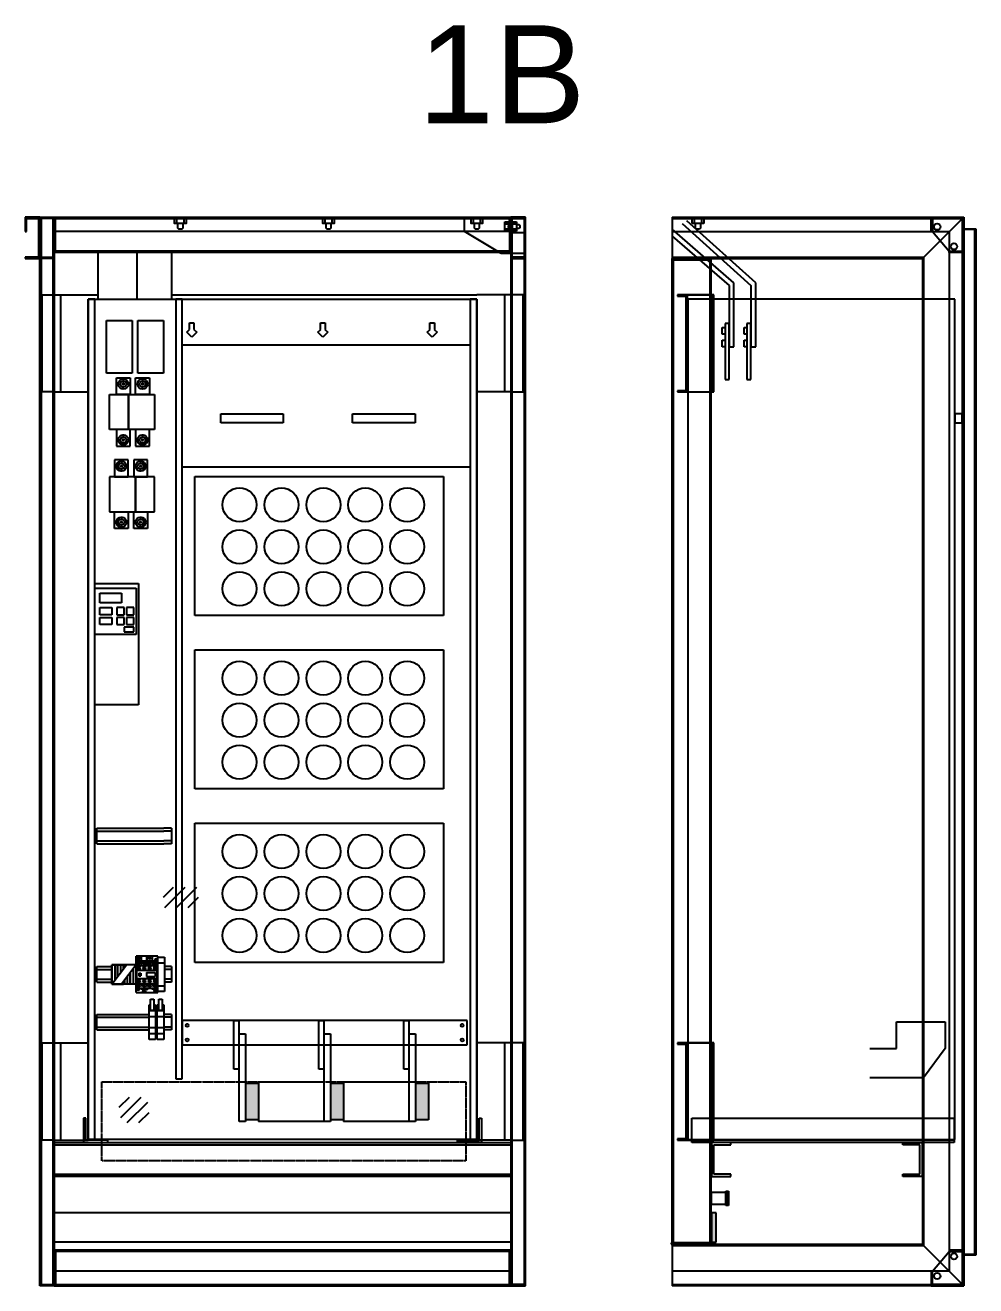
# Model space of a CAD drawing. Header units: millimetres. Extents: x 3151 to 30896, y 1337 to 7086.
# Drawn here: x 26132 to 28089, y 1337 to 3932 of the extents above; entities that cross this region are included whole.
import ezdxf

# ---------------------------------------------------------------- set-up
doc = ezdxf.new("R2010")
doc.units = ezdxf.units.MM
doc.linetypes.add('CENTER', pattern=[2, 1.25, -0.25, 0.25, -0.25])
doc.linetypes.add('DASHED2', pattern=[0.375, 0.25, -0.125])
doc.styles.get("Standard").update_dxf_attribs({"font": 'arial.ttf'})

msp = doc.modelspace()

# ---------------------------------------------------------------- hatches: boundary and pattern name
for points in [[(28034.2, 3463.7), (28034.2, 3466.3), (28061.5, 3466.3), (28061.5, 3534), (27999.8, 3534), (27999.8, 3506.7), (27997.2, 3506.7), (27997.2, 3536.7), (28064.2, 3536.7), (28064.2, 3463.7)], [(27579.7, 1501.7), (27574.7, 1501.7), (27574.7, 1531.7), (27579.7, 1531.7)], [(27544.7, 1426.7), (27554.7, 1426.7), (27554.7, 1486.7), (27544.7, 1486.7)], [(28034.2, 1409.7), (28034.2, 1407), (28061.5, 1407), (28061.5, 1339.3), (27999.8, 1339.3), (27999.8, 1366.7), (27997.2, 1366.7), (27997.2, 1336.7), (28064.2, 1336.7), (28064.2, 1409.7)]]:
    msp.add_hatch(color=7).paths.add_polyline_path(points)
at = {"linetype": 'Continuous'}
for points in [[(27547, 3176.7), (27549.7, 3176.7), (27549.7, 3376.7), (27547, 3376.7)], [(27547, 1636.7), (27549.7, 1636.7), (27549.7, 1836.7), (27547, 1836.7)]]:
    msp.add_hatch(color=7, dxfattribs=at).paths.add_polyline_path(points)
h = msp.add_hatch(color=7)
h.paths.add_polyline_path([(26961.8, 1753.7), (26935.4, 1753.7), (26935.4, 1678.2), (26961.8, 1678.2)])
h.paths.add_polyline_path([(26786.8, 1753.7), (26760.4, 1753.7), (26760.4, 1678.2), (26786.8, 1678.2)])
h.paths.add_polyline_path([(26611.8, 1753.7), (26585.4, 1753.7), (26585.4, 1678.2), (26611.8, 1678.2)])

# ---------------------------------------------------------------- linework, layer by layer
at = {"color": 7}
for p, q in [((26161.5, 3536.7), (26131.5, 3536.7)), ((26131.5, 3536.7), (26131.5, 3506.7)), ((26134.2, 3506.7), (26134.2, 3534)), ((26134.2, 3534), (26158.9, 3534)), ((26158.9, 3534), (26158.9, 3454.3)), ((26161.5, 1336.7), (26161.5, 3536.7)), ((26161.5, 3536.7), (26191.5, 3536.7)), ((26161.5, 3451.7), (26161.5, 3536.7)), ((26161.5, 3451.7), (26161.5, 3536.7)), ((26161.5, 3536.7), (26191.5, 3536.7)), ((26188.9, 3534), (26164.2, 3534)), ((26164.2, 3534), (26164.2, 1339.3)), ((26188.9, 3534), (26164.2, 3534)), ((26164.2, 3534), (26164.2, 3454.3)), ((26188.9, 1339.3), (26188.9, 3534)), ((26188.9, 3506.7), (26188.9, 3534)), ((26191.5, 3536.7), (26191.5, 1336.7)), ((26191.5, 3463.7), (26191.5, 3536.7)), ((26191.5, 3536.7), (27131.5, 3536.7)), ((26191.5, 3536.7), (26191.5, 3506.7)), ((26194.2, 3534), (27128.9, 3534)), ((26194.2, 3466.3), (26194.2, 3534)), ((27036.5, 3506.7), (27036.5, 3536.7)), ((27036.5, 3536.7), (27131.5, 3536.7)), ((27128.9, 3534), (27128.9, 3466.3)), ((27131.5, 3536.7), (27131.5, 3504.7)), ((27161.5, 3536.7), (27131.5, 3536.7)), ((27131.5, 3536.7), (27131.5, 3506.7)), ((27161.5, 3536.7), (27131.5, 3536.7)), ((27131.5, 3536.7), (27131.5, 1336.7)), ((27131.5, 3536.7), (27131.5, 3463.7)), ((27134.2, 3506.7), (27134.2, 3534)), ((27134.2, 3534), (27158.9, 3534)), ((27134.2, 3534), (27158.9, 3534)), ((27134.2, 1339.3), (27134.2, 3534)), ((27158.9, 3534), (27158.9, 3454.3)), ((27158.9, 3534), (27158.9, 1339.3)), ((27161.5, 3451.7), (27161.5, 3536.7)), ((27161.5, 1336.7), (27161.5, 3536.7)), ((27464.2, 3536.7), (28064.2, 3536.7)), ((27464.2, 3536.7), (27534.2, 3536.7)), ((27464.2, 3536.7), (27464.2, 1336.7)), ((27464.2, 3534), (28064.2, 3534)), ((27636.2, 3401.2), (27494.2, 3529.2)), ((27505.3, 3533.7), (27529.1, 3533.7)), ((27505.3, 3523.7), (27505.3, 3533.7)), ((27510.2, 3523.7), (27510.2, 3533.7)), ((27510.2, 3533.7), (27524.2, 3533.7)), ((27512.2, 3533.7), (27512.2, 3536.7)), ((27522.2, 3536.7), (27522.2, 3533.7)), ((27524.2, 3533.7), (27524.2, 3523.7)), ((27529.1, 3533.7), (27529.1, 3523.7)), ((28064.2, 3536.7), (27979.2, 3451.7)), ((27997.2, 3506.7), (27997.2, 3536.7)), ((27997.2, 3536.7), (28064.2, 3536.7)), ((28061.5, 3534), (27999.8, 3534)), ((27999.8, 3534), (27999.8, 3506.7)), ((28061.5, 1336.7), (28061.5, 3536.7)), ((28061.5, 3466.3), (28061.5, 3534)), ((28064.2, 3536.7), (28064.2, 1336.7)), ((28064.2, 3536.7), (28064.2, 3463.7)), ((26131.5, 3506.7), (26134.2, 3506.7)), ((26191.5, 3506.7), (26188.9, 3506.7)), ((27128.9, 3506.7), (26194.2, 3506.7)), ((27111.6, 3461.7), (27036.5, 3506.7)), ((27119.6, 3507.7), (27119.6, 3526.7)), ((27119.6, 3526.7), (27127.6, 3526.7)), ((27119.6, 3511.6), (27119.6, 3522.8)), ((27119.6, 3522.8), (27127.6, 3522.8)), ((27127.6, 3511.6), (27119.6, 3511.6)), ((27127.6, 3507.7), (27119.6, 3507.7)), ((27127.6, 3526.7), (27127.6, 3507.7)), ((27127.6, 3522.8), (27127.6, 3511.6)), ((27127.6, 3513.2), (27127.6, 3521.2)), ((27127.6, 3521.2), (27135, 3521.2)), ((27135, 3513.2), (27127.6, 3513.2)), ((27131.5, 3506.7), (27134.2, 3506.7)), ((27131.5, 3504.7), (27158.8, 3504.7)), ((27135, 3507.7), (27135, 3526.7)), ((27135, 3526.7), (27143, 3526.7)), ((27135, 3511.6), (27135, 3522.8)), ((27135, 3522.8), (27143, 3522.8)), ((27143, 3511.6), (27135, 3511.6)), ((27143, 3507.7), (27135, 3507.7)), ((27143, 3526.7), (27143, 3507.7)), ((27143, 3522.8), (27143, 3511.6)), ((27143, 3521.2), (27148.7, 3521.2)), ((27148.7, 3513.2), (27143, 3513.2)), ((27148.7, 3521.2), (27150.3, 3519.6)), ((27150.3, 3514.8), (27148.7, 3513.2)), ((27150.3, 3519.6), (27150.3, 3514.8)), ((27158.8, 3504.7), (27158.8, 3461.7)), ((27591.2, 3401.2), (27464.2, 3511.7)), ((27464.2, 3506.7), (28034.2, 3506.7)), ((27484.2, 3523.8), (27626.2, 3395.8)), ((27529.1, 3523.7), (27505.3, 3523.7)), ((27524.2, 3523.7), (27510.2, 3523.7)), ((27512.2, 3513.8), (27512.2, 3523.7)), ((27514.2, 3511.8), (27512.2, 3513.8)), ((27520.2, 3511.8), (27514.2, 3511.8)), ((27522.2, 3513.8), (27520.2, 3511.8)), ((27522.2, 3523.7), (27522.2, 3513.8)), ((27999.8, 3506.7), (27997.2, 3506.7)), ((27999.8, 3506.7), (28034.2, 3466.3)), ((28034.2, 3506.7), (28034.2, 1366.7)), ((28064.2, 3510.8), (28064.2, 3512.8)), ((28064.2, 3512.8), (28089.2, 3512.8)), ((28064.2, 3510.8), (28064.2, 1401.8)), ((28087.2, 3510.8), (28064.2, 3510.8)), ((28087.2, 1401.8), (28087.2, 3510.8)), ((28089.2, 3512.8), (28089.2, 1399.8)), ((27464.2, 3497.7), (27581.2, 3395.8)), ((26131.5, 3454.3), (26131.5, 3451.7)), ((26158.9, 3454.3), (26131.5, 3454.3)), ((26131.5, 3451.7), (26161.5, 3451.7)), ((26191.5, 3451.7), (26161.5, 3451.7)), ((26164.2, 3454.3), (26191.5, 3454.3)), ((27131.5, 3463.7), (26191.5, 3463.7)), ((26191.5, 3454.3), (26191.5, 3451.7)), ((27128.9, 3466.3), (26194.2, 3466.3)), ((26281.9, 3367.7), (26281.9, 3463.7)), ((26361.9, 3367.7), (26361.9, 3463.7)), ((26433.7, 3367.7), (26433.7, 3463.7)), ((27158.8, 3461.7), (27111.6, 3461.7)), ((27131.5, 3454.3), (27131.5, 3451.7)), ((27158.9, 3454.3), (27131.5, 3454.3)), ((27131.5, 3451.7), (27161.5, 3451.7)), ((27464.2, 3454.3), (27981.8, 3454.3)), ((27464.2, 3451.7), (27979.2, 3451.7)), ((27979.2, 3451.7), (27979.2, 1421.7)), ((27981.8, 3454.3), (27981.8, 1419)), ((28034.2, 3463.7), (28034.2, 3466.3)), ((28034.2, 3466.3), (28061.5, 3466.3)), ((28064.2, 3463.7), (28034.2, 3463.7)), ((27544.2, 3451.2), (27464.2, 3451.2)), ((27464.2, 3451.2), (27464.2, 1422.2)), ((27464.2, 1422.2), (27464.2, 3451.2)), ((27466.8, 1422.2), (27466.8, 3451.2)), ((27466.8, 3448.5), (27541.5, 3448.5)), ((27541.5, 3451.2), (27541.5, 1422.2)), ((27544.2, 1422.2), (27544.2, 3451.2)), ((27591.2, 3269.5), (27591.2, 3401.2)), ((27636.2, 3269.5), (27636.2, 3401.2)), ((26166.2, 3176.7), (26166.2, 3376.7)), ((26166.2, 3376.7), (26191.5, 3376.7)), ((26191.5, 3376.7), (26261.5, 3376.7)), ((26191.5, 3376.7), (26191.5, 3176.7)), ((26204.2, 3376.7), (26204.2, 3176.7)), ((26261.5, 3376.7), (26281.9, 3376.7)), ((26433.7, 3376.7), (27061.5, 3376.7)), ((27131.5, 3376.7), (27061.5, 3376.7)), ((27118.9, 3376.7), (27118.9, 3176.7)), ((27156.9, 3376.7), (27131.5, 3376.7)), ((27131.5, 3376.7), (27131.5, 3176.7)), ((27156.9, 3176.7), (27156.9, 3376.7)), ((27494.7, 3376.7), (27474.7, 3376.7)), ((27474.7, 3376.7), (27474.7, 3374)), ((27474.7, 3375.4), (27493.4, 3375.4)), ((27474.7, 3374), (27492, 3374)), ((27492, 3374), (27492, 3179.3)), ((27493.4, 3375.4), (27493.4, 3178)), ((27494.7, 3176.7), (27494.7, 3376.7)), ((27494.7, 3376.7), (27547, 3376.7)), ((27547, 3376.7), (27494.7, 3376.7)), ((27494.7, 3376.7), (27494.7, 3176.7)), ((27549.7, 3376.7), (27547, 3376.7)), ((27547, 3376.7), (27547, 3176.7)), ((27549.7, 3176.7), (27549.7, 3376.7)), ((27581.2, 3395.8), (27581.2, 3269.5)), ((27626.2, 3395.8), (27626.2, 3269.5)), ((26275.1, 3367.7), (26261.5, 3367.7)), ((26261.5, 3367.7), (26261.5, 1637.7)), ((26261.5, 3300.1), (26261.5, 3367.7)), ((26261.5, 3367.7), (27061.5, 3367.7)), ((26275.1, 1637.7), (26275.1, 3367.7)), ((26455.1, 3367.7), (26441.5, 3367.7)), ((26441.5, 3367.7), (26441.5, 1762.7)), ((26455.1, 1762.7), (26455.1, 3367.7)), ((27061.5, 3367.7), (27047.9, 3367.7)), ((27047.9, 3367.7), (27047.9, 1637.7)), ((27061.5, 1637.7), (27061.5, 3367.7)), ((27061.5, 3367.7), (27061.5, 1637.7)), ((28046.2, 3367.7), (27496.2, 3367.7)), ((27496.2, 3367.7), (27496.2, 1637.7)), ((28046.2, 1637.7), (28046.2, 3367.7)), ((26298.9, 3324.1), (26351.9, 3324.1)), ((26298.9, 3215.3), (26298.9, 3324.1)), ((26351.9, 3324.1), (26351.9, 3215.3)), ((26363.7, 3324.1), (26416.6, 3324.1)), ((26363.7, 3215.3), (26363.7, 3324.1)), ((26416.6, 3324.1), (26416.6, 3215.3)), ((26261.5, 1637.7), (26261.5, 3300.1)), ((26464.3, 3299.6), (26470.2, 3305.4)), ((26474.5, 3289.4), (26464.3, 3299.6)), ((26470, 3305.4), (26470, 3319.2)), ((26470, 3319.2), (26479.1, 3319.2)), ((26470.2, 3305.4), (26470, 3305.4)), ((26484.7, 3299.6), (26474.5, 3289.4)), ((26479.1, 3305.4), (26478.9, 3305.4)), ((26478.9, 3305.4), (26484.7, 3299.6)), ((26479.1, 3319.2), (26479.1, 3305.4)), ((26734.3, 3299.6), (26740.2, 3305.4)), ((26744.5, 3289.4), (26734.3, 3299.6)), ((26740, 3305.4), (26740, 3319.2)), ((26740, 3319.2), (26749.1, 3319.2)), ((26740.2, 3305.4), (26740, 3305.4)), ((26754.7, 3299.6), (26744.5, 3289.4)), ((26748.9, 3305.4), (26754.7, 3299.6)), ((26749.1, 3305.4), (26748.9, 3305.4)), ((26749.1, 3319.2), (26749.1, 3305.4)), ((26959.3, 3299.6), (26965.2, 3305.4)), ((26969.5, 3289.4), (26959.3, 3299.6)), ((26965, 3305.4), (26965, 3319.2)), ((26965, 3319.2), (26974.1, 3319.2)), ((26965.2, 3305.4), (26965, 3305.4)), ((26979.7, 3299.6), (26969.5, 3289.4)), ((26973.9, 3305.4), (26979.7, 3299.6)), ((26974.1, 3305.4), (26973.9, 3305.4)), ((26974.1, 3319.2), (26974.1, 3305.4)), ((27567, 3309.1), (27572.9, 3309.1)), ((27567, 3295.5), (27567, 3309.1)), ((27581.2, 3317.3), (27572.9, 3317.3)), ((27572.9, 3317.3), (27572.9, 3202.3)), ((27572.9, 3309.1), (27572.9, 3295.5)), ((27581.2, 3202.3), (27581.2, 3317.3)), ((27612, 3309.1), (27617.9, 3309.1)), ((27612, 3295.5), (27612, 3309.1)), ((27626.2, 3317.3), (27617.9, 3317.3)), ((27617.9, 3317.3), (27617.9, 3202.3)), ((27617.9, 3309.1), (27617.9, 3295.5)), ((27626.2, 3202.3), (27626.2, 3317.3)), ((27047.9, 3273), (26455.1, 3273)), ((27572.9, 3295.5), (27567, 3295.5)), ((27567, 3283.1), (27572.9, 3283.1)), ((27567, 3269.5), (27567, 3283.1)), ((27572.9, 3283.1), (27572.9, 3269.5)), ((27617.9, 3295.5), (27612, 3295.5)), ((27612, 3283.1), (27617.9, 3283.1)), ((27612, 3269.5), (27612, 3283.1)), ((27617.9, 3283.1), (27617.9, 3269.5)), ((27572.9, 3269.5), (27567, 3269.5)), ((27581.2, 3269.5), (27591.2, 3269.5)), ((27617.9, 3269.5), (27612, 3269.5)), ((27626.2, 3269.5), (27636.2, 3269.5)), ((26351.9, 3215.3), (26298.9, 3215.3)), ((26319.4, 3206.1), (26347.8, 3206.1)), ((26319.4, 3171.5), (26319.4, 3206.1)), ((26322.1, 3193), (26328.3, 3193)), ((26333.6, 3193), (26330.8, 3193)), ((26333.6, 3204.6), (26333.6, 3198.4)), ((26333.6, 3195.9), (26333.6, 3193)), ((26336.5, 3193), (26333.6, 3193)), ((26333.6, 3193), (26333.6, 3190.2)), ((26345.2, 3193), (26339, 3193)), ((26347.8, 3206.1), (26347.8, 3171.5)), ((26359, 3206.1), (26387.4, 3206.1)), ((26359, 3171.5), (26359, 3206.1)), ((26361.7, 3193), (26367.9, 3193)), ((26416.6, 3215.3), (26363.7, 3215.3)), ((26373.3, 3193), (26370.4, 3193)), ((26373.3, 3204.6), (26373.3, 3198.4)), ((26373.3, 3195.9), (26373.3, 3193)), ((26376.2, 3193), (26373.3, 3193)), ((26373.3, 3193), (26373.3, 3190.2)), ((26384.9, 3193), (26378.7, 3193)), ((26387.4, 3206.1), (26387.4, 3171.5)), ((27572.9, 3202.3), (27581.2, 3202.3)), ((27617.9, 3202.3), (27626.2, 3202.3)), ((26191.5, 3176.7), (26166.2, 3176.7)), ((26191.5, 3176.7), (26261.5, 3176.7)), ((26304.8, 3171.5), (26344.5, 3171.5)), ((26304.8, 3099.5), (26304.8, 3171.5)), ((26347.8, 3171.5), (26319.4, 3171.5)), ((26333.6, 3181.5), (26333.6, 3187.7)), ((26344.5, 3171.5), (26398, 3171.5)), ((26344.5, 3099.5), (26344.5, 3171.5)), ((26344.5, 3171.5), (26344.5, 3099.5)), ((26387.4, 3171.5), (26359, 3171.5)), ((26373.3, 3181.5), (26373.3, 3187.7)), ((26398, 3171.5), (26398, 3099.5)), ((27131.5, 3176.7), (27061.5, 3176.7)), ((27131.5, 3176.7), (27156.9, 3176.7)), ((27492, 3179.3), (27474.7, 3179.3)), ((27474.7, 3179.3), (27474.7, 3176.7)), ((27493.4, 3178), (27474.7, 3178)), ((27474.7, 3176.7), (27494.7, 3176.7)), ((27494.7, 3176.7), (27547, 3176.7)), ((27547, 3176.7), (27549.7, 3176.7)), ((26534.1, 3131.6), (26662.8, 3131.6)), ((26534.1, 3113.1), (26534.1, 3131.6)), ((26662.8, 3131.6), (26662.8, 3113.1)), ((26805.7, 3131.6), (26934.4, 3131.6)), ((26805.7, 3113.1), (26805.7, 3131.6)), ((26934.4, 3131.6), (26934.4, 3113.1)), ((28061.2, 3131.6), (28046.2, 3131.6)), ((28046.2, 3131.6), (28046.2, 3113.1)), ((28061.2, 3113.1), (28061.2, 3131.6)), ((26344.5, 3099.5), (26304.8, 3099.5)), ((26347.8, 3099.5), (26319.4, 3099.5)), ((26319.4, 3099.5), (26319.4, 3064.9)), ((26333.6, 3089.5), (26333.6, 3083.3)), ((26398, 3099.5), (26344.5, 3099.5)), ((26347.8, 3064.9), (26347.8, 3099.5)), ((26387.4, 3099.5), (26359, 3099.5)), ((26359, 3099.5), (26359, 3064.9)), ((26373.3, 3089.5), (26373.3, 3083.3)), ((26387.4, 3064.9), (26387.4, 3099.5)), ((26662.8, 3113.1), (26534.1, 3113.1)), ((26934.4, 3113.1), (26805.7, 3113.1)), ((28046.2, 3113.1), (28061.2, 3113.1)), ((26319.4, 3064.9), (26347.8, 3064.9)), ((26322.1, 3077.9), (26328.3, 3077.9)), ((26333.6, 3077.9), (26330.8, 3077.9)), ((26333.6, 3077.9), (26333.6, 3080.8)), ((26336.5, 3077.9), (26333.6, 3077.9)), ((26333.6, 3075.1), (26333.6, 3077.9)), ((26333.6, 3066.4), (26333.6, 3072.5)), ((26345.2, 3077.9), (26339, 3077.9)), ((26359, 3064.9), (26387.4, 3064.9)), ((26361.7, 3077.9), (26367.9, 3077.9)), ((26373.3, 3077.9), (26370.4, 3077.9)), ((26373.3, 3077.9), (26373.3, 3080.8)), ((26373.3, 3075.1), (26373.3, 3077.9)), ((26376.2, 3077.9), (26373.3, 3077.9)), ((26373.3, 3066.4), (26373.3, 3072.5)), ((26384.9, 3077.9), (26378.7, 3077.9)), ((26343.9, 3036.8), (26315.4, 3036.8)), ((26315.4, 3036.8), (26315.4, 3002.2)), ((26343.9, 3002.2), (26343.9, 3036.8)), ((26383.5, 3036.8), (26355.1, 3036.8)), ((26355.1, 3036.8), (26355.1, 3002.2)), ((26383.5, 3002.2), (26383.5, 3036.8)), ((26318, 3023.8), (26324.2, 3023.8)), ((26326.7, 3023.8), (26329.6, 3023.8)), ((26329.6, 3035.4), (26329.6, 3029.2)), ((26329.6, 3026.7), (26329.6, 3023.8)), ((26329.6, 3023.8), (26329.6, 3020.9)), ((26329.6, 3023.8), (26332.5, 3023.8)), ((26329.6, 3012.2), (26329.6, 3018.4)), ((26341.2, 3023.8), (26335, 3023.8)), ((26357.6, 3023.8), (26363.8, 3023.8)), ((26366.3, 3023.8), (26369.2, 3023.8)), ((26369.2, 3035.4), (26369.2, 3029.2)), ((26369.2, 3026.7), (26369.2, 3023.8)), ((26369.2, 3023.8), (26369.2, 3020.9)), ((26369.2, 3023.8), (26372.1, 3023.8)), ((26369.2, 3012.2), (26369.2, 3018.4)), ((26380.8, 3023.8), (26374.6, 3023.8)), ((27047.9, 3022.1), (26455.1, 3022.1)), ((26358.4, 3002.2), (26304.8, 3002.2)), ((26304.8, 3002.2), (26304.8, 2930.2)), ((26315.4, 3002.2), (26343.9, 3002.2)), ((26355.1, 3002.2), (26383.5, 3002.2)), ((26398, 3002.2), (26358.4, 3002.2)), ((26358.4, 3002.2), (26358.4, 2930.2)), ((26358.4, 2930.2), (26358.4, 3002.2)), ((26398, 2930.2), (26398, 3002.2)), ((26480.7, 3002.8), (26993, 3002.8)), ((26480.7, 2716.3), (26480.7, 3002.8)), ((26993, 3002.8), (26993, 2716.3)), ((26304.8, 2930.2), (26358.4, 2930.2)), ((26315.4, 2895.7), (26315.4, 2930.2)), ((26315.4, 2930.2), (26343.9, 2930.2)), ((26318, 2908.7), (26324.2, 2908.7)), ((26326.7, 2908.7), (26329.6, 2908.7)), ((26329.6, 2920.3), (26329.6, 2914.1)), ((26329.6, 2908.7), (26329.6, 2911.6)), ((26329.6, 2908.7), (26332.5, 2908.7)), ((26329.6, 2905.8), (26329.6, 2908.7)), ((26341.2, 2908.7), (26335, 2908.7)), ((26343.9, 2930.2), (26343.9, 2895.7)), ((26355.1, 2895.7), (26355.1, 2930.2)), ((26355.1, 2930.2), (26383.5, 2930.2)), ((26357.6, 2908.7), (26363.8, 2908.7)), ((26358.4, 2930.2), (26398, 2930.2)), ((26366.3, 2908.7), (26369.2, 2908.7)), ((26369.2, 2920.3), (26369.2, 2914.1)), ((26369.2, 2908.7), (26369.2, 2911.6)), ((26369.2, 2905.8), (26369.2, 2908.7)), ((26369.2, 2908.7), (26372.1, 2908.7)), ((26380.8, 2908.7), (26374.6, 2908.7)), ((26383.5, 2930.2), (26383.5, 2895.7)), ((26343.9, 2895.7), (26315.4, 2895.7)), ((26329.6, 2897.1), (26329.6, 2903.3)), ((26383.5, 2895.7), (26355.1, 2895.7)), ((26369.2, 2897.1), (26369.2, 2903.3)), ((26275.1, 2532.7), (26275.1, 2782.7)), ((26275.1, 2782.7), (26365.1, 2782.7)), ((26365.1, 2782.7), (26365.1, 2532.7)), ((26275.1, 2772.7), (26360.1, 2772.7)), ((26285.1, 2762.7), (26330.1, 2762.7)), ((26285.1, 2742.7), (26285.1, 2762.7)), ((26330.1, 2762.7), (26330.1, 2742.7)), ((26360.1, 2772.7), (26360.1, 2677.7)), ((26330.1, 2742.7), (26285.1, 2742.7)), ((26285.1, 2732.7), (26310.1, 2732.7)), ((26285.1, 2717.7), (26285.1, 2732.7)), ((26310.1, 2732.7), (26310.1, 2717.7)), ((26335.1, 2732.7), (26320.1, 2732.7)), ((26320.1, 2732.7), (26320.1, 2717.7)), ((26335.1, 2717.7), (26335.1, 2732.7)), ((26355.1, 2732.7), (26340.1, 2732.7)), ((26340.1, 2732.7), (26340.1, 2717.7)), ((26355.1, 2717.7), (26355.1, 2732.7)), ((26310.1, 2717.7), (26285.1, 2717.7)), ((26285.1, 2712.7), (26310.1, 2712.7)), ((26285.1, 2697.7), (26285.1, 2712.7)), ((26310.1, 2712.7), (26310.1, 2697.7)), ((26320.1, 2717.7), (26335.1, 2717.7)), ((26335.1, 2712.7), (26320.1, 2712.7)), ((26320.1, 2712.7), (26320.1, 2697.7)), ((26335.1, 2697.7), (26335.1, 2712.7)), ((26340.1, 2717.7), (26355.1, 2717.7)), ((26355.1, 2712.7), (26340.1, 2712.7)), ((26340.1, 2712.7), (26340.1, 2697.7)), ((26355.1, 2697.7), (26355.1, 2712.7)), ((26993, 2716.3), (26480.7, 2716.3)), ((26360.1, 2677.7), (26275.1, 2677.7)), ((26310.1, 2697.7), (26285.1, 2697.7)), ((26320.1, 2697.7), (26335.1, 2697.7)), ((26355.1, 2692.7), (26335.1, 2692.7)), ((26335.1, 2692.7), (26335.1, 2682.7)), ((26335.1, 2682.7), (26355.1, 2682.7)), ((26340.1, 2697.7), (26355.1, 2697.7)), ((26355.1, 2682.7), (26355.1, 2692.7)), ((26480.7, 2645.9), (26993, 2645.9)), ((26480.7, 2359.4), (26480.7, 2645.9)), ((26993, 2645.9), (26993, 2359.4)), ((26365.1, 2532.7), (26275.1, 2532.7)), ((26993, 2359.4), (26480.7, 2359.4)), ((26480.7, 2288.9), (26993, 2288.9)), ((26480.7, 2002.4), (26480.7, 2288.9)), ((26993, 2288.9), (26993, 2002.4)), ((26279.1, 2246.4), (26279.1, 2278.4)), ((26279.1, 2278.4), (26416.9, 2278.4)), ((26279.1, 2272.4), (26416.9, 2272.4)), ((26432.6, 2278.4), (26416.9, 2278.4)), ((26432.6, 2272.4), (26416.9, 2272.4)), ((26432.6, 2278.4), (26432.6, 2246.4)), ((26279.1, 2252.4), (26416.9, 2252.4)), ((26279.1, 2246.4), (26416.9, 2246.4)), ((26432.6, 2252.4), (26416.9, 2252.4)), ((26432.6, 2246.4), (26416.9, 2246.4)), ((26416.1, 2136.4), (26437.1, 2157.4)), ((26419.1, 2115.4), (26461.1, 2157.4)), ((26443.1, 2115.4), (26485.1, 2157.4)), ((26467.1, 2115.4), (26488.1, 2136.4)), ((26359.8, 1940.2), (26359.8, 2015.2)), ((26404.8, 2015.2), (26359.8, 2015.2)), ((26361.3, 2010.4), (26359.8, 2010.4)), ((26361.3, 2002.2), (26359.8, 2002.2)), ((26361.3, 2000.8), (26359.8, 2000.8)), ((26361.3, 1945.6), (26361.3, 2010.4)), ((26361.3, 2005.9), (26404.8, 2005.9)), ((26363.5, 2009.3), (26367, 2012.8)), ((26363.5, 1999.4), (26367, 2002.9)), ((26363.9, 2008.8), (26367.4, 2012.4)), ((26363.9, 1999), (26367.4, 2002.5)), ((26371, 2005.9), (26371, 2010.4)), ((26371, 2010.4), (26371.2, 2010.4)), ((26371, 1996.2), (26371, 2002.8)), ((26371, 2002.8), (26371.2, 2002.8)), ((26371.2, 2005.9), (26371.2, 2015.2)), ((26371.2, 1996.2), (26371.2, 2002.8)), ((26374.7, 1999.4), (26378.2, 2002.9)), ((26375.1, 1999), (26378.6, 2002.5)), ((26382.2, 2005.9), (26382.2, 2015.2)), ((26382.2, 2010.4), (26382.4, 2010.4)), ((26382.2, 1996.2), (26382.2, 2002.8)), ((26382.2, 2002.8), (26382.4, 2002.8)), ((26382.4, 2005.9), (26382.4, 2010.4)), ((26382.4, 1996.2), (26382.4, 2002.8)), ((26386, 2009.9), (26389.5, 2013.5)), ((26386, 1999.4), (26389.5, 2002.9)), ((26386.4, 2009.5), (26389.9, 2013)), ((26386.4, 1999), (26389.9, 2002.5)), ((26393.5, 2005.9), (26393.5, 2010.4)), ((26393.5, 2010.4), (26393.7, 2010.4)), ((26393.5, 1996.2), (26393.5, 2002.8)), ((26393.5, 2002.8), (26393.7, 2002.8)), ((26393.7, 2005.9), (26393.7, 2015.2)), ((26393.7, 1996.2), (26393.7, 2002.8)), ((26397.2, 1999.4), (26400.7, 2002.9)), ((26397.6, 1999), (26401.1, 2002.5)), ((26403.3, 1945.6), (26403.3, 2010.4)), ((26403.3, 2010.4), (26404.8, 2010.4)), ((26404.8, 2002.2), (26403.3, 2002.2)), ((26404.8, 2000.8), (26403.3, 2000.8)), ((26404.8, 1940.2), (26404.8, 2015.2)), ((26404.8, 1942.3), (26404.8, 2013.1)), ((26404.8, 2013.1), (26408.2, 2013.1)), ((26404.8, 2001.8), (26418.3, 2001.8)), ((26404.8, 1953.6), (26404.8, 2001.8)), ((26408.2, 2013.1), (26418.3, 2013.1)), ((26418.3, 2013.1), (26418.3, 1942.3)), ((26418.3, 2001.8), (26418.3, 1953.6)), ((26993, 2002.4), (26480.7, 2002.4)), ((26279.1, 1993.7), (26309.8, 1993.7)), ((26279.1, 1961.7), (26279.1, 1993.7)), ((26279.1, 1987.7), (26309.8, 1987.7)), ((26333.8, 1997.7), (26309.8, 1997.7)), ((26309.8, 1957.7), (26339.8, 1997.7)), ((26359.8, 1997.7), (26309.8, 1997.7)), ((26309.8, 1957.7), (26309.8, 1997.7)), ((26309.8, 1997.7), (26309.8, 1957.7)), ((26309.8, 1997.7), (26321.8, 1997.7)), ((26315.8, 1997.7), (26315.8, 1965.7)), ((26321.8, 1997.7), (26333.8, 1997.7)), ((26321.8, 1997.7), (26321.8, 1973.7)), ((26321.8, 1973.7), (26321.8, 1997.7)), ((26327.8, 1997.7), (26327.8, 1981.7)), ((26359.8, 1997.7), (26329.8, 1957.7)), ((26333.8, 1997.7), (26333.8, 1989.7)), ((26333.8, 1989.7), (26333.8, 1997.7)), ((26341.8, 1973.7), (26341.8, 1957.7)), ((26347.8, 1957.7), (26347.8, 1981.7)), ((26347.8, 1981.7), (26347.8, 1957.7)), ((26353.8, 1989.7), (26353.8, 1957.7)), ((26359.8, 1997.7), (26359.8, 1957.7)), ((26361.3, 1996.8), (26359.8, 1996.8)), ((26361.3, 1996.2), (26403.3, 1996.2)), ((26362.8, 1986.1), (26401.9, 1986.1)), ((26363.5, 1989.5), (26367, 1993)), ((26363.9, 1989.1), (26367.4, 1992.6)), ((26365.7, 1980.5), (26365.7, 1974.9)), ((26365.7, 1980.5), (26369.4, 1980.5)), ((26365.7, 1974.9), (26369.4, 1974.9)), ((26369.4, 1980.5), (26369.4, 1974.9)), ((26374.8, 1989.5), (26378.3, 1993)), ((26375.2, 1989.1), (26378.7, 1992.6)), ((26381.2, 1981.7), (26399.2, 1981.7)), ((26381.2, 1981.7), (26381.2, 1973.6)), ((26381.2, 1973.6), (26399.2, 1973.6)), ((26386, 1989.5), (26389.5, 1993)), ((26386.4, 1989.1), (26389.9, 1992.6)), ((26397.3, 1989.5), (26400.8, 1993)), ((26397.7, 1989.1), (26401.2, 1992.6)), ((26399.2, 1981.7), (26399.2, 1973.6)), ((26403.3, 1996.8), (26404.8, 1996.8)), ((26432.6, 1993.7), (26418.3, 1993.7)), ((26432.6, 1987.7), (26418.3, 1987.7)), ((26432.6, 1993.7), (26432.6, 1961.7)), ((26279.1, 1967.7), (26309.8, 1967.7)), ((26279.1, 1961.7), (26309.8, 1961.7)), ((26309.8, 1957.7), (26333.8, 1957.7)), ((26359.8, 1957.7), (26309.8, 1957.7)), ((26321.8, 1957.7), (26309.8, 1957.7)), ((26333.8, 1957.7), (26321.8, 1957.7)), ((26335.8, 1957.7), (26335.8, 1965.7)), ((26335.8, 1965.7), (26335.8, 1957.7)), ((26361.3, 1958.6), (26359.8, 1958.6)), ((26361.3, 1955.2), (26359.8, 1955.2)), ((26361.3, 1953.7), (26359.8, 1953.7)), ((26359.8, 1949.5), (26404.8, 1949.5)), ((26361.3, 1959.1), (26403.3, 1959.1)), ((26362.8, 1969.2), (26401.9, 1969.2)), ((26363.5, 1962.7), (26367, 1966.2)), ((26363.5, 1952.8), (26367, 1956.3)), ((26363.9, 1962.3), (26367.4, 1965.8)), ((26363.9, 1952.4), (26367.4, 1955.9)), ((26371, 1959.1), (26371, 1952.6)), ((26371, 1952.6), (26371.2, 1952.6)), ((26371, 1949.5), (26371, 1945.6)), ((26371.2, 1959.1), (26371.2, 1952.6)), ((26371.2, 1949.5), (26371.2, 1945.6)), ((26374.8, 1962.7), (26378.3, 1966.2)), ((26374.8, 1952.8), (26378.3, 1956.3)), ((26375.2, 1962.3), (26378.7, 1965.8)), ((26375.2, 1952.4), (26378.7, 1955.9)), ((26382.2, 1959.1), (26382.2, 1952.6)), ((26382.2, 1952.6), (26382.4, 1952.6)), ((26382.2, 1949.5), (26382.2, 1945.6)), ((26382.4, 1959.1), (26382.4, 1952.6)), ((26382.4, 1949.5), (26382.4, 1945.6)), ((26386, 1962.7), (26389.5, 1966.2)), ((26386, 1952.8), (26389.5, 1956.3)), ((26386.4, 1962.3), (26389.9, 1965.8)), ((26386.4, 1952.4), (26389.9, 1955.9)), ((26393.5, 1959.1), (26393.5, 1952.6)), ((26393.5, 1952.6), (26393.7, 1952.6)), ((26393.5, 1949.5), (26393.5, 1945.6)), ((26393.7, 1959.1), (26393.7, 1952.6)), ((26393.7, 1949.5), (26393.7, 1945.6)), ((26397.3, 1962.7), (26400.8, 1966.2)), ((26397.3, 1952.8), (26400.8, 1956.3)), ((26397.3, 1942.9), (26400.9, 1946.5)), ((26397.7, 1962.3), (26401.2, 1965.8)), ((26397.7, 1952.4), (26401.2, 1955.9)), ((26403.3, 1958.6), (26404.8, 1958.6)), ((26404.8, 1955.2), (26403.3, 1955.2)), ((26404.8, 1953.7), (26403.3, 1953.7)), ((26418.3, 1953.6), (26404.8, 1953.6)), ((26432.6, 1967.7), (26418.3, 1967.7)), ((26432.6, 1961.7), (26418.3, 1961.7)), ((26359.8, 1945.6), (26361.3, 1945.6)), ((26359.8, 1940.2), (26404.8, 1940.2)), ((26371, 1945.6), (26371.2, 1945.6)), ((26374.6, 1942.2), (26378.1, 1945.7)), ((26375, 1941.8), (26378.5, 1945.3)), ((26382.2, 1945.6), (26382.4, 1945.6)), ((26389.9, 1926.5), (26396.6, 1926.5)), ((26389.9, 1903.5), (26389.9, 1926.5)), ((26393.5, 1945.6), (26393.7, 1945.6)), ((26396.6, 1926.5), (26396.6, 1903.5)), ((26397.8, 1942.5), (26401.3, 1946)), ((26403.3, 1945.6), (26404.8, 1945.6)), ((26418.3, 1942.3), (26404.8, 1942.3)), ((26406.8, 1926.5), (26413.6, 1926.5)), ((26406.8, 1903.5), (26406.8, 1926.5)), ((26413.6, 1926.5), (26413.6, 1903.5)), ((26279.1, 1863.4), (26279.1, 1895.4)), ((26279.1, 1895.4), (26386.5, 1895.4)), ((26386.5, 1844), (26386.5, 1914.8)), ((26386.5, 1914.8), (26389.9, 1914.8)), ((26386.5, 1903.5), (26400, 1903.5)), ((26386.5, 1855.3), (26386.5, 1903.5)), ((26396.6, 1903.5), (26389.9, 1903.5)), ((26396.6, 1914.8), (26400, 1914.8)), ((26400, 1914.8), (26400, 1844)), ((26400, 1903.5), (26400, 1855.3)), ((26403.5, 1844), (26403.5, 1914.8)), ((26403.5, 1914.8), (26406.8, 1914.8)), ((26403.5, 1903.5), (26416.9, 1903.5)), ((26403.5, 1855.3), (26403.5, 1903.5)), ((26413.6, 1903.5), (26406.8, 1903.5)), ((26413.6, 1914.8), (26416.9, 1914.8)), ((26416.9, 1914.8), (26416.9, 1844)), ((26416.9, 1903.5), (26416.9, 1855.3)), ((26432.6, 1895.4), (26416.9, 1895.4)), ((26432.6, 1895.4), (26432.6, 1863.4)), ((26279.1, 1889.4), (26386.5, 1889.4)), ((26279.1, 1869.4), (26386.5, 1869.4)), ((26386.5, 1890.9), (26400, 1890.9)), ((26386.5, 1867.9), (26386.5, 1890.9)), ((26400, 1890.9), (26400, 1867.9)), ((26403.5, 1890.9), (26416.9, 1890.9)), ((26403.5, 1867.9), (26403.5, 1890.9)), ((26416.9, 1890.9), (26416.9, 1867.9)), ((26432.6, 1889.4), (26416.9, 1889.4)), ((26432.6, 1869.4), (26416.9, 1869.4)), ((27041.5, 1882.7), (26455.1, 1882.7)), ((26455.1, 1882.7), (26455.1, 1832.7)), ((26561.5, 1782.7), (26561.5, 1882.7)), ((26561.5, 1882.7), (26571.5, 1882.7)), ((26571.5, 1882.7), (26571.5, 1782.7)), ((26736.5, 1782.7), (26736.5, 1882.7)), ((26736.5, 1882.7), (26746.5, 1882.7)), ((26746.5, 1882.7), (26746.5, 1782.7)), ((26911.5, 1782.7), (26911.5, 1882.7)), ((26911.5, 1882.7), (26921.5, 1882.7)), ((26921.5, 1882.7), (26921.5, 1782.7)), ((27041.5, 1832.7), (27041.5, 1882.7)), ((27926.2, 1825.2), (27926.2, 1880.2)), ((27926.2, 1880.2), (28026.2, 1880.2)), ((28026.2, 1880.2), (28026.2, 1825.2)), ((26279.1, 1863.4), (26386.5, 1863.4)), ((26400, 1867.9), (26386.5, 1867.9)), ((26400, 1855.3), (26386.5, 1855.3)), ((26400, 1844), (26386.5, 1844)), ((26416.9, 1867.9), (26403.5, 1867.9)), ((26416.9, 1855.3), (26403.5, 1855.3)), ((26416.9, 1844), (26403.5, 1844)), ((26432.6, 1863.4), (26416.9, 1863.4)), ((26572.4, 1855.3), (26585.4, 1855.3)), ((26572.4, 1674.7), (26572.4, 1855.3)), ((26585.4, 1855.3), (26585.4, 1674.7)), ((26747.4, 1855.3), (26760.4, 1855.3)), ((26747.4, 1674.7), (26747.4, 1855.3)), ((26760.4, 1855.3), (26760.4, 1674.7)), ((26922.4, 1855.3), (26935.4, 1855.3)), ((26922.4, 1674.7), (26922.4, 1855.3)), ((26935.4, 1855.3), (26935.4, 1674.7)), ((26166.2, 1636.7), (26166.2, 1836.7)), ((26166.2, 1836.7), (26191.5, 1836.7)), ((26191.5, 1836.7), (26261.5, 1836.7)), ((26191.5, 1836.7), (26191.5, 1636.7)), ((26204.2, 1836.7), (26204.2, 1636.7)), ((26455.1, 1832.7), (27041.5, 1832.7)), ((27131.5, 1836.7), (27061.5, 1836.7)), ((27118.9, 1836.7), (27118.9, 1636.7)), ((27156.9, 1836.7), (27131.5, 1836.7)), ((27131.5, 1836.7), (27131.5, 1636.7)), ((27156.9, 1636.7), (27156.9, 1836.7)), ((27494.7, 1836.7), (27474.7, 1836.7)), ((27474.7, 1836.7), (27474.7, 1834)), ((27474.7, 1835.4), (27493.4, 1835.4)), ((27474.7, 1834), (27492, 1834)), ((27492, 1834), (27492, 1639.3)), ((27493.4, 1835.4), (27493.4, 1638)), ((27494.7, 1636.7), (27494.7, 1836.7)), ((27494.7, 1836.7), (27547, 1836.7)), ((27547, 1836.7), (27494.7, 1836.7)), ((27494.7, 1836.7), (27494.7, 1636.7)), ((27549.7, 1836.7), (27547, 1836.7)), ((27547, 1836.7), (27547, 1636.7)), ((27549.7, 1636.7), (27549.7, 1836.7)), ((27871.2, 1825.2), (27926.2, 1825.2)), ((28026.2, 1825.2), (27981.2, 1764.5)), ((26571.5, 1782.7), (26561.5, 1782.7)), ((26746.5, 1782.7), (26736.5, 1782.7)), ((26921.5, 1782.7), (26911.5, 1782.7)), ((26441.5, 1762.7), (26455.1, 1762.7)), ((26585.4, 1753.7), (26611.8, 1753.7)), ((26611.8, 1756.6), (26747.4, 1756.6)), ((26611.8, 1756.6), (26611.8, 1674.7)), ((26760.4, 1753.7), (26786.8, 1753.7)), ((26786.8, 1756.6), (26922.4, 1756.6)), ((26786.8, 1756.6), (26786.8, 1674.7)), ((26935.4, 1753.7), (26961.8, 1753.7)), ((26961.8, 1753.7), (26961.8, 1678.2)), ((27981.2, 1764.5), (27871.2, 1764.5)), ((26325.3, 1704.1), (26346.3, 1725.1)), ((26328.3, 1683.1), (26370.3, 1725.1)), ((26341.8, 1672.6), (26383.8, 1714.6)), ((26365.8, 1672.6), (26386.8, 1693.6)), ((26256.5, 1681.7), (26251.5, 1681.7)), ((26251.5, 1681.7), (26251.5, 1631.7)), ((26256.5, 1681.7), (26251.5, 1681.7)), ((26256.5, 1636.7), (26256.5, 1681.7)), ((26585.4, 1674.7), (26572.4, 1674.7)), ((26611.8, 1678.2), (26585.4, 1678.2)), ((26747.4, 1674.7), (26611.8, 1674.7)), ((26760.4, 1674.7), (26747.4, 1674.7)), ((26786.8, 1678.2), (26760.4, 1678.2)), ((26922.4, 1674.7), (26786.8, 1674.7)), ((26935.4, 1674.7), (26922.4, 1674.7)), ((26961.8, 1678.2), (26935.4, 1678.2)), ((27066.5, 1681.7), (27071.5, 1681.7)), ((27066.5, 1636.7), (27066.5, 1681.7)), ((27066.5, 1681.7), (27071.5, 1681.7)), ((27071.5, 1681.7), (27071.5, 1631.7)), ((27504.7, 1631.7), (27504.7, 1681.7)), ((27504.7, 1681.7), (28044.7, 1681.7)), ((28044.7, 1681.7), (28044.7, 1631.7)), ((26191.5, 1636.7), (26166.2, 1636.7)), ((26191.5, 1636.7), (26261.5, 1636.7)), ((26301.5, 1636.7), (26256.5, 1636.7)), ((26261.5, 1637.7), (26275.1, 1637.7)), ((27061.5, 1637.7), (26261.5, 1637.7)), ((26301.5, 1631.7), (26301.5, 1636.7)), ((27021.5, 1631.7), (27021.5, 1636.7)), ((27021.5, 1636.7), (27066.5, 1636.7)), ((27047.9, 1637.7), (27061.5, 1637.7)), ((27131.5, 1636.7), (27061.5, 1636.7)), ((27131.5, 1636.7), (27156.9, 1636.7)), ((27492, 1639.3), (27474.7, 1639.3)), ((27474.7, 1639.3), (27474.7, 1636.7)), ((27493.4, 1638), (27474.7, 1638)), ((27474.7, 1636.7), (27494.7, 1636.7)), ((27494.7, 1636.7), (27547, 1636.7)), ((27496.2, 1637.7), (28046.2, 1637.7)), ((28044.7, 1636.7), (27504.7, 1636.7)), ((27547, 1636.7), (27549.7, 1636.7)), ((26191.5, 1631.7), (27131.5, 1631.7)), ((26191.5, 1561.7), (26191.5, 1631.7)), ((26191.5, 1626.7), (27131.5, 1626.7)), ((26251.5, 1631.7), (26301.5, 1631.7)), ((27071.5, 1631.7), (27021.5, 1631.7)), ((27131.5, 1631.7), (27131.5, 1561.7)), ((28044.7, 1631.7), (27504.7, 1631.7)), ((27584.7, 1631.7), (27544.7, 1631.7)), ((27544.7, 1631.7), (27544.7, 1561.7)), ((27584.7, 1631.7), (27544.7, 1631.7)), ((27544.7, 1631.7), (27544.7, 1561.7)), ((27549.7, 1566.7), (27549.7, 1626.7)), ((27549.7, 1626.7), (27584.7, 1626.7)), ((27549.7, 1566.7), (27549.7, 1626.7)), ((27549.7, 1626.7), (27584.7, 1626.7)), ((27584.7, 1626.7), (27584.7, 1631.7)), ((27584.7, 1626.7), (27584.7, 1631.7)), ((27938.7, 1626.7), (27938.7, 1631.7)), ((27938.7, 1631.7), (27978.7, 1631.7)), ((27973.7, 1626.7), (27938.7, 1626.7)), ((27973.7, 1566.7), (27973.7, 1626.7)), ((27978.7, 1631.7), (27978.7, 1561.7)), ((26191.5, 1566.7), (27131.5, 1566.7)), ((27131.5, 1561.7), (26191.5, 1561.7)), ((27544.7, 1561.7), (27584.7, 1561.7)), ((27544.7, 1561.7), (27584.7, 1561.7)), ((27584.7, 1566.7), (27549.7, 1566.7)), ((27584.7, 1566.7), (27549.7, 1566.7)), ((27584.7, 1561.7), (27584.7, 1566.7)), ((27584.7, 1561.7), (27584.7, 1566.7)), ((27938.7, 1561.7), (27938.7, 1566.7)), ((27938.7, 1566.7), (27973.7, 1566.7)), ((27978.7, 1561.7), (27938.7, 1561.7)), ((27574.7, 1501.7), (27574.7, 1531.7)), ((27574.7, 1531.7), (27579.7, 1531.7)), ((27579.7, 1531.7), (27579.7, 1501.7)), ((27544.7, 1504.2), (27544.7, 1529.2)), ((27544.7, 1529.2), (27574.7, 1529.2)), ((27574.7, 1529.2), (27574.7, 1504.2)), ((27131.5, 1486.6), (26191.5, 1486.6, 0)), ((27574.7, 1504.2), (27544.7, 1504.2)), ((27554.7, 1486.7), (27544.7, 1486.7)), ((27544.7, 1486.7), (27544.7, 1426.7)), ((27554.7, 1426.7), (27554.7, 1486.7)), ((27579.7, 1501.7), (27574.7, 1501.7)), ((27131.5, 1426.7), (26191.5, 1426.7)), ((27131.5, 1409.7), (26191.5, 1409.7)), ((26191.5, 1409.7), (26191.5, 1336.7)), ((27128.9, 1407), (26194.2, 1407)), ((26194.2, 1407), (26194.2, 1339.3)), ((27128.9, 1339.3), (27128.9, 1407)), ((27131.5, 1336.7), (27131.5, 1409.7)), ((27461.5, 1424.8), (27461.5, 1422.2)), ((27461.5, 1422.2), (27464.2, 1422.2)), ((27464.2, 1422.2), (27544.2, 1422.2)), ((27979.2, 1421.7), (27464.2, 1421.7)), ((27981.8, 1419), (27464.2, 1419)), ((27541.5, 1424.8), (27466.8, 1424.8)), ((27544.7, 1426.7), (27554.7, 1426.7)), ((28064.2, 1336.7), (27979.2, 1421.7)), ((27999.8, 1366.7), (28034.2, 1407)), ((28064.2, 1409.7), (28034.2, 1409.7)), ((28034.2, 1409.7), (28034.2, 1407)), ((28034.2, 1407), (28061.5, 1407)), ((28061.5, 1407), (28061.5, 1339.3)), ((28064.2, 1336.7), (28064.2, 1409.7)), ((28064.2, 1401.8), (28087.2, 1401.8)), ((28064.2, 1399.8), (28064.2, 1401.8)), ((28089.2, 1399.8), (28064.2, 1399.8)), ((27128.9, 1366.7), (26194.2, 1366.7)), ((28034.2, 1366.7), (27464.2, 1366.7)), ((27999.8, 1366.7), (27997.2, 1366.7)), ((27997.2, 1366.7), (27997.2, 1336.7)), ((27999.8, 1339.3), (27999.8, 1366.7)), ((26191.5, 1336.7), (26161.5, 1336.7)), ((26164.2, 1339.3), (26188.9, 1339.3)), ((26191.5, 1336.7), (27131.5, 1336.7)), ((26194.2, 1339.3), (27128.9, 1339.3)), ((27131.5, 1336.7), (27161.5, 1336.7)), ((27158.9, 1339.3), (27134.2, 1339.3)), ((27464.2, 1339.3), (28064.2, 1339.3)), ((28064.2, 1336.7), (27464.2, 1336.7)), ((27997.2, 1336.7), (28064.2, 1336.7)), ((28061.5, 1339.3), (27999.8, 1339.3))]:
    msp.add_line(p, q, dxfattribs=at)
at = {"color": 7, "linetype": 'DASHED2'}
for p, q in [((27036.5, 3533.7), (27128.5, 3533.7)), ((27056.1, 3536.7), (27056.1, 3533.7)), ((27067.1, 3536.7), (27067.1, 3533.7)), ((27128.5, 3533.7), (27128.5, 3506.7)), ((27131.5, 3521.7), (27128.5, 3521.7)), ((27131.5, 3512.7), (27128.5, 3512.7)), ((27128.5, 3506.7), (27131.5, 3506.7))]:
    msp.add_line(p, q, dxfattribs=at)
at = {"color": 7, "linetype": 'CENTER'}
for p, q in [((27125, 3517.2), (27135, 3517.2)), ((26289, 1756.6), (27039.1, 1756.6)), ((26289, 1593.9), (26289, 1756.6)), ((27039.1, 1756.6), (27039.1, 1593.9)), ((27039.1, 1593.9), (26289, 1593.9))]:
    msp.add_line(p, q, dxfattribs=at)
at = {"color": 7}
for points in [[(26439.2, 3533.7), (26463, 3533.7), (26463, 3523.7), (26439.2, 3523.7)], [(26458.1, 3523.7), (26444.1, 3523.7), (26444.1, 3533.7), (26458.1, 3533.7)], [(26744.2, 3533.7), (26768, 3533.7), (26768, 3523.7), (26744.2, 3523.7)], [(26763.1, 3523.7), (26749.1, 3523.7), (26749.1, 3533.7), (26763.1, 3533.7)], [(27049.7, 3533.7), (27073.5, 3533.7), (27073.5, 3523.7), (27049.7, 3523.7)], [(27068.6, 3523.7), (27054.6, 3523.7), (27054.6, 3533.7), (27068.6, 3533.7)]]:
    msp.add_lwpolyline(points, close=True, dxfattribs=at)
for points in [[(26456.1, 3523.7), (26456.1, 3513.8), (26454.1, 3511.8), (26448.1, 3511.8), (26446.1, 3513.8), (26446.1, 3523.7)], [(26761.1, 3523.7), (26761.1, 3513.8), (26759.1, 3511.8), (26753.1, 3511.8), (26751.1, 3513.8), (26751.1, 3523.7)], [(27066.6, 3523.7), (27066.6, 3513.8), (27064.6, 3511.8), (27058.6, 3511.8), (27056.6, 3513.8), (27056.6, 3523.7)]]:
    msp.add_lwpolyline(points, dxfattribs=at)
at = {"color": 7, "linetype": 'Continuous'}
for centre in [(28009.7, 3516.7), (28009.7, 3516.7), (28044.2, 3476.2), (28044.2, 3476.2), (28044.2, 1397.2), (28044.2, 1397.2), (28009.7, 1356.7), (28009.7, 1356.7)]:
    msp.add_circle(centre, 6.5, dxfattribs=at)
at = {"color": 7}
for centre, radius in [((26333.6, 3193), 10.5), ((26333.6, 3193), 6.19), ((26373.3, 3193), 10.5), ((26373.3, 3193), 6.19), ((26333.6, 3077.9), 10.5), ((26373.3, 3077.9), 10.5), ((26333.6, 3077.9), 6.19), ((26373.3, 3077.9), 6.19), ((26329.6, 3023.8), 10.5), ((26329.6, 3023.8), 6.19), ((26369.2, 3023.8), 10.5), ((26369.2, 3023.8), 6.19), ((26573, 2944.4), 35), ((26659.3, 2944.4), 35), ((26745.6, 2944.4), 35), ((26831.9, 2944.4), 35), ((26918.2, 2944.4), 35), ((26329.6, 2908.7), 10.5), ((26329.6, 2908.7), 6.19), ((26369.2, 2908.7), 10.5), ((26369.2, 2908.7), 6.19), ((26573, 2858), 35), ((26659.3, 2858), 35), ((26745.6, 2858), 35), ((26831.9, 2858), 35), ((26918.2, 2858), 35), ((26573, 2771.7), 35), ((26659.3, 2771.7), 35), ((26745.6, 2771.7), 35), ((26831.9, 2771.7), 35), ((26918.2, 2771.7), 35), ((26573, 2587.4), 35), ((26659.3, 2587.4), 35), ((26745.6, 2587.4), 35), ((26831.9, 2587.4), 35), ((26918.2, 2587.4), 35), ((26573, 2501.1), 35), ((26659.3, 2501.1), 35), ((26745.6, 2501.1), 35), ((26831.9, 2501.1), 35), ((26918.2, 2501.1), 35), ((26573, 2414.8), 35), ((26659.3, 2414.8), 35), ((26745.6, 2414.8), 35), ((26831.9, 2414.8), 35), ((26918.2, 2414.8), 35), ((26573, 2230.5), 35), ((26659.3, 2230.5), 35), ((26745.6, 2230.5), 35), ((26831.9, 2230.5), 35), ((26918.2, 2230.5), 35), ((26573, 2144.1), 35), ((26659.3, 2144.1), 35), ((26745.6, 2144.1), 35), ((26831.9, 2144.1), 35), ((26918.2, 2144.1), 35), ((26573, 2057.8), 35), ((26659.3, 2057.8), 35), ((26745.6, 2057.8), 35), ((26831.9, 2057.8), 35), ((26918.2, 2057.8), 35), ((26365.4, 2010.8), 2.5), ((26365.4, 2000.9), 2.5), ((26376.7, 2000.9), 2.5), ((26387.9, 2011.5), 2.5), ((26387.9, 2000.9), 2.5), ((26399.2, 2000.9), 2.5), ((26365.5, 1991.1), 2.5), ((26376.7, 1991.1), 2.5), ((26388, 1991.1), 2.5), ((26399.2, 1991.1), 2.5), ((26365.4, 1954.4), 2.5), ((26365.5, 1964.3), 2.5), ((26376.5, 1943.8), 2.5), ((26376.7, 1964.3), 2.5), ((26376.7, 1954.4), 2.5), ((26387.9, 1954.4), 2.5), ((26388, 1964.3), 2.5), ((26399.2, 1964.3), 2.5), ((26399.2, 1954.4), 2.5), ((26399.3, 1944.5), 2.5), ((26465.1, 1872.7), 3), ((27031.5, 1872.7), 3), ((26465.1, 1842.7), 3), ((27031.5, 1842.7), 3)]:
    msp.add_circle(centre, radius, dxfattribs=at)
for centre, start, end in [((26400.8, 2007.4), 322.2714, 217.7286), ((26364.1, 1947.9), 142.2714, 37.7286)]:
    msp.add_arc(centre, 2.5, start, end, dxfattribs=at)

# ---------------------------------------------------------------- texts
msp.add_text('1B', height=201.81, dxfattribs=at).set_placement((26940.5, 3729.8))

doc.saveas('drawing.dxf')
